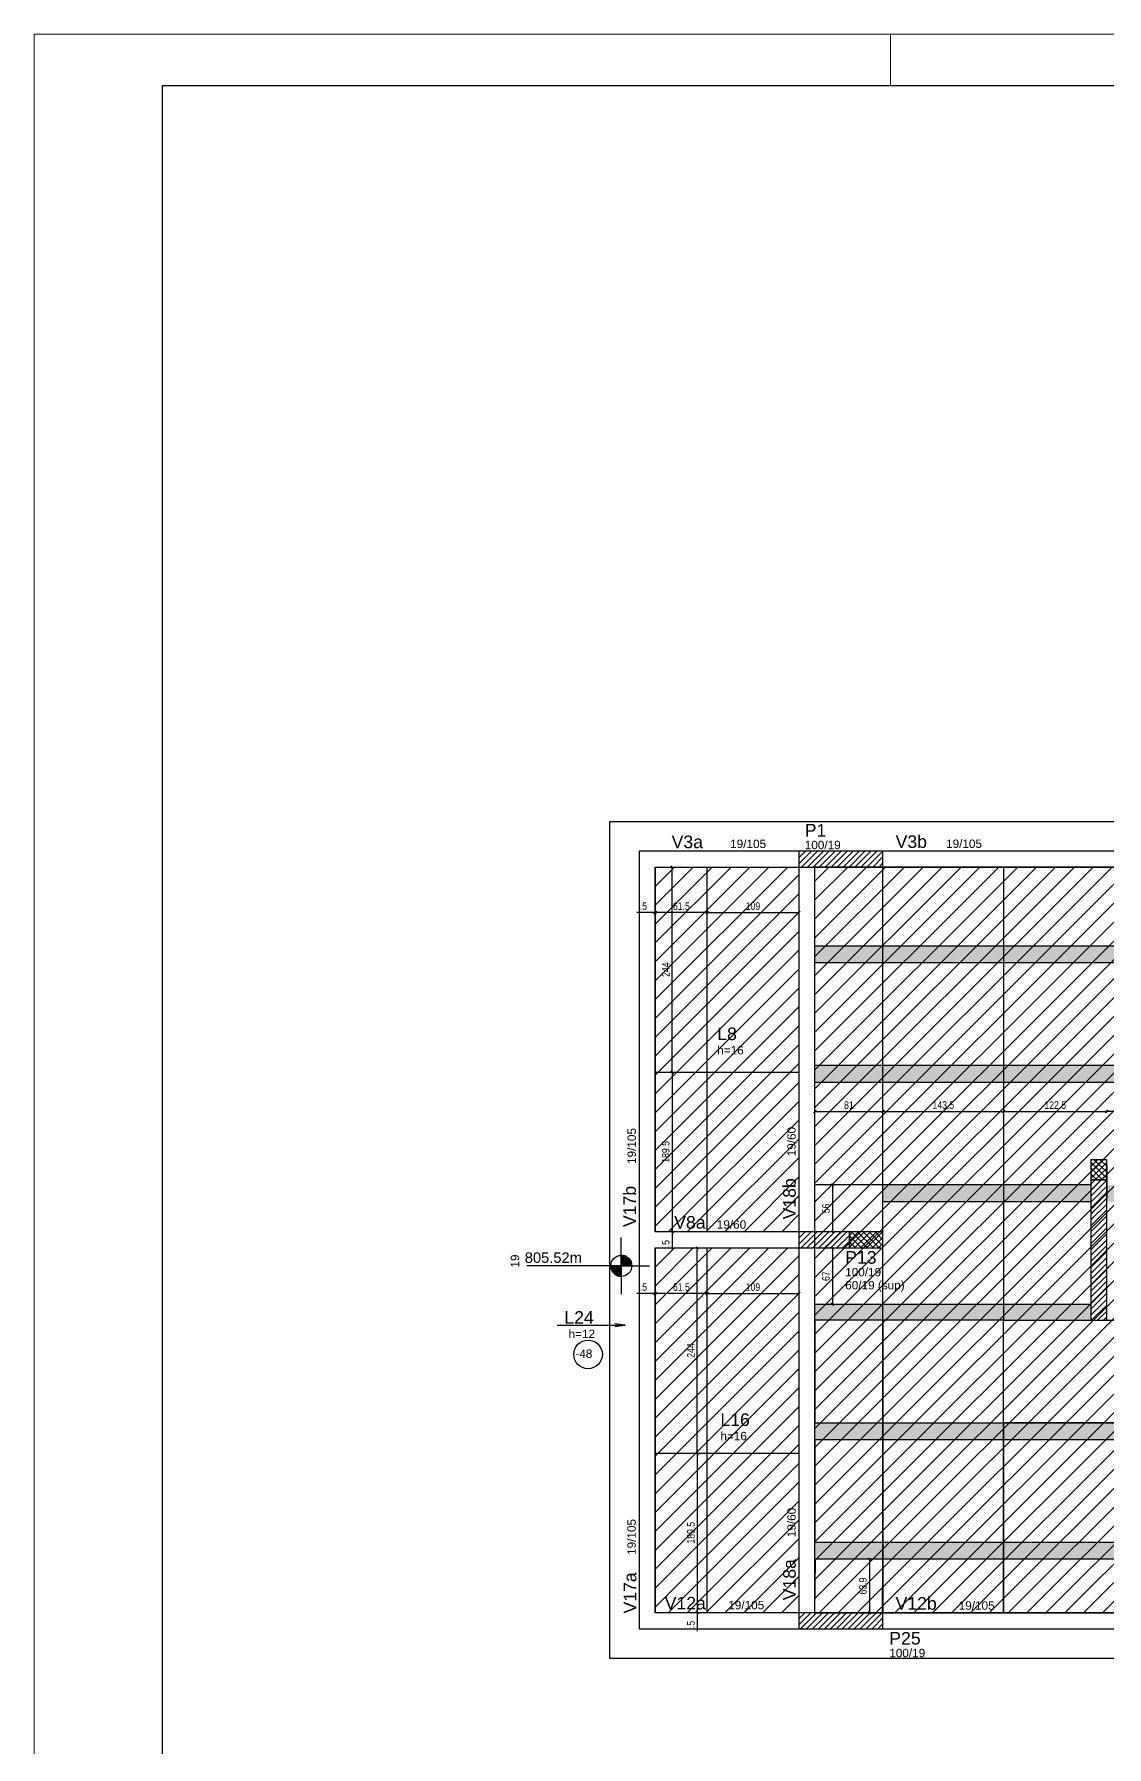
# Model space of a CAD drawing. Extents: x 2113 to 8441, y 350 to 3972.
# Drawn here: x 2113 to 3388, y 1935 to 3972 of the extents above; entities that cross this region are included whole.
import ezdxf

# ---------------------------------------------------------------- set-up
doc = ezdxf.new("R2010")
doc.units = 0
for name, color, linetype in [('1', 1, 'Continuous'), ('2', 2, 'Continuous'), ('3', 3, 'Continuous'), ('4', 4, 'Continuous'), ('8', 8, 'Continuous'), ('COTA', 241, 'Continuous'), ('ES-VIGA', 3, 'Continuous'), ('Painéis', 200, 'Continuous'), ('Pilares', 5, 'Continuous')]:
    doc.layers.add(name, color=color, linetype=linetype)
for name, color, linetype, lineweight in [('FOLHA', 255, 'Continuous', 5), ('Hachura', 251, 'Continuous', 9), ('REAPROVEITAMENTO', 251, 'Continuous', 9)]:
    doc.layers.add(name, color=color, linetype=linetype, lineweight=lineweight)
doc.styles.add('COTA TECNICA-50', font='techl___.ttf', dxfattribs={"height": 9})
doc.styles.get("Standard").update_dxf_attribs({"font": 'arial.ttf'})
doc.dimstyles.new('COTA PAINEL-50', dxfattribs={"dimtxt": 9, "dimasz": 3, "dimexe": 3, "dimexo": 3, "dimgap": 3, "dimtad": 1, "dimdec": 1, "dimzin": 12, "dimdsep": 46, "dimtxsty": 'COTA TECNICA-50', "dimblk1": 'OBLIQUE', "dimblk2": 'OBLIQUE', "dimsah": 1, "dimcen": 0.9, "dimclrd": 4, "dimclre": 4, "dimclrt": 240, "dimadec": 1, "dimazin": 3, "dimtfac": 1, "dimtdec": 1, "dimtmove": 0, "dimatfit": 3, "dimfxl": 1, "dimtolj": 1, "dimtzin": 12, "dimarcsym": 0})

# ---------------------------------------------------------------- blocks, each defined once
blk = doc.blocks.new('_Oblique')
at = {"color": 0, "linetype": 'ByBlock', "lineweight": -2}
blk.add_line((-0.5, -0.5), (0.5, 0.5), dxfattribs=at)
blk = doc.blocks.new('*D166')
at = {"layer": 'COTA', "color": 4, "lineweight": -2, "transparency": 16777216}
for p, q in [((2884.7, 2528), (2904.6, 2528)), ((2901.6, 2284), (2901.6, 2528)), ((2884.7, 2284), (2904.6, 2284))]:
    blk.add_line(p, q, dxfattribs=at)
at = {"layer": 'Defpoints', "color": 0, "transparency": 16777216}
for p in [(2881.7, 2528), (2901.6, 2528), (2881.7, 2284)]:
    blk.add_point(p, dxfattribs=at)
at = {"layer": 'COTA', "color": 4, "lineweight": -2, "transparency": 16777216, "xscale": 3, "yscale": 3, "zscale": 3}
for p, rotation in [((2901.6, 2528), 90), ((2901.6, 2284), 270)]:
    blk.add_blockref('_Oblique', p, dxfattribs=dict(at, rotation=rotation))
at = {"layer": 'COTA', "color": 240, "transparency": 16777216, "insert": (2894, 2406), "char_height": 9, "attachment_point": 5, "rotation": 90, "style": 'COTA TECNICA-50'}
blk.add_mtext('\\A1;244', dxfattribs=at)
blk = doc.blocks.new('*D134')
at = {"layer": 'COTA', "color": 4, "lineweight": -2, "transparency": 16777216}
blk.add_line((2913.3, 2473.9), (2851.8, 2473.9), dxfattribs=at)
at = {"layer": 'Defpoints', "color": 0, "transparency": 16777216}
for p in [(2851.8, 2473.9), (2851.8, 2473.9), (2913.3, 2473.9)]:
    blk.add_point(p, dxfattribs=at)
at = {"layer": 'COTA', "color": 4, "lineweight": -2, "transparency": 16777216, "xscale": 3, "yscale": 3, "zscale": 3, "rotation": 180}
blk.add_blockref('_Oblique', (2851.8, 2473.9), dxfattribs=at)
at = {"layer": 'COTA', "color": 4, "lineweight": -2, "transparency": 16777216, "xscale": 3, "yscale": 3, "zscale": 3}
blk.add_blockref('_Oblique', (2913.3, 2473.9), dxfattribs=at)
at = {"layer": 'COTA', "color": 240, "transparency": 16777216, "insert": (2882.6, 2481.5), "char_height": 9, "attachment_point": 5, "style": 'COTA TECNICA-50'}
blk.add_mtext('\\A1;61.5', dxfattribs=at)
blk = doc.blocks.new('*D135')
at = {"layer": 'COTA', "color": 4, "lineweight": -2, "transparency": 16777216}
for p, q in [((2851.3, 2473.9), (2829.7, 2473.9)), ((2851.8, 2473.9), (2851.3, 2473.9)), ((2851.8, 2473.9), (2854.8, 2473.9))]:
    blk.add_line(p, q, dxfattribs=at)
at = {"layer": 'Defpoints', "color": 0, "transparency": 16777216}
for p in [(2851.3, 2473.9), (2851.3, 2473.9), (2851.8, 2473.9)]:
    blk.add_point(p, dxfattribs=at)
at = {"layer": 'COTA', "color": 4, "lineweight": -2, "transparency": 16777216, "xscale": 3, "yscale": 3, "zscale": 3}
blk.add_blockref('_Oblique', (2851.3, 2473.9), dxfattribs=at)
at = {"layer": 'COTA', "color": 4, "lineweight": -2, "transparency": 16777216, "xscale": 3, "yscale": 3, "zscale": 3, "rotation": 180}
blk.add_blockref('_Oblique', (2851.8, 2473.9), dxfattribs=at)
at = {"layer": 'COTA', "color": 240, "transparency": 16777216, "insert": (2837.5, 2481.5), "char_height": 9, "attachment_point": 5, "style": 'COTA TECNICA-50'}
blk.add_mtext('\\A1;.5', dxfattribs=at)
blk = doc.blocks.new('*D136')
at = {"layer": 'COTA', "color": 4, "lineweight": -2, "transparency": 16777216}
for p, q in [((2884.7, 2284), (2904.6, 2284)), ((2901.6, 2284), (2901.6, 2094.5)), ((2884.7, 2094.5), (2904.6, 2094.5))]:
    blk.add_line(p, q, dxfattribs=at)
at = {"layer": 'Defpoints', "color": 0, "transparency": 16777216}
for p in [(2881.7, 2284), (2881.7, 2094.5), (2901.6, 2094.5)]:
    blk.add_point(p, dxfattribs=at)
at = {"layer": 'COTA', "color": 4, "lineweight": -2, "transparency": 16777216, "xscale": 3, "yscale": 3, "zscale": 3}
for p, rotation in [((2901.6, 2284), 90), ((2901.6, 2094.5), 270)]:
    blk.add_blockref('_Oblique', p, dxfattribs=dict(at, rotation=rotation))
at = {"layer": 'COTA', "color": 240, "transparency": 16777216, "insert": (2894, 2189.3), "char_height": 9, "attachment_point": 5, "rotation": 90, "style": 'COTA TECNICA-50'}
blk.add_mtext('\\A1;189.5', dxfattribs=at)
blk = doc.blocks.new('*D139')
at = {"layer": 'COTA', "color": 4, "lineweight": -2, "transparency": 16777216}
blk.add_line((2913.3, 2926.9), (2851.8, 2926.9), dxfattribs=at)
at = {"layer": 'Defpoints', "color": 0, "transparency": 16777216}
for p in [(2851.8, 2926.9), (2851.8, 2926.9), (2913.3, 2926.9)]:
    blk.add_point(p, dxfattribs=at)
at = {"layer": 'COTA', "color": 4, "lineweight": -2, "transparency": 16777216, "xscale": 3, "yscale": 3, "zscale": 3, "rotation": 180}
blk.add_blockref('_Oblique', (2851.8, 2926.9), dxfattribs=at)
at = {"layer": 'COTA', "color": 4, "lineweight": -2, "transparency": 16777216, "xscale": 3, "yscale": 3, "zscale": 3}
blk.add_blockref('_Oblique', (2913.3, 2926.9), dxfattribs=at)
at = {"layer": 'COTA', "color": 240, "transparency": 16777216, "insert": (2882.6, 2934.5), "char_height": 9, "attachment_point": 5, "style": 'COTA TECNICA-50'}
blk.add_mtext('\\A1;61.5', dxfattribs=at)
blk = doc.blocks.new('*D140')
at = {"layer": 'COTA', "color": 4, "lineweight": -2, "transparency": 16777216}
for p, q in [((2851.3, 2926.9), (2829.7, 2926.9)), ((2851.8, 2926.9), (2851.3, 2926.9)), ((2851.8, 2926.9), (2854.8, 2926.9))]:
    blk.add_line(p, q, dxfattribs=at)
at = {"layer": 'Defpoints', "color": 0, "transparency": 16777216}
for p in [(2851.3, 2926.9), (2851.3, 2926.9), (2851.8, 2926.9)]:
    blk.add_point(p, dxfattribs=at)
at = {"layer": 'COTA', "color": 4, "lineweight": -2, "transparency": 16777216, "xscale": 3, "yscale": 3, "zscale": 3}
blk.add_blockref('_Oblique', (2851.3, 2926.9), dxfattribs=at)
at = {"layer": 'COTA', "color": 4, "lineweight": -2, "transparency": 16777216, "xscale": 3, "yscale": 3, "zscale": 3, "rotation": 180}
blk.add_blockref('_Oblique', (2851.8, 2926.9), dxfattribs=at)
at = {"layer": 'COTA', "color": 240, "transparency": 16777216, "insert": (2837.5, 2934.5), "char_height": 9, "attachment_point": 5, "style": 'COTA TECNICA-50'}
blk.add_mtext('\\A1;.5', dxfattribs=at)
blk = doc.blocks.new('*D254')
at = {"layer": 'COTA', "color": 4, "lineweight": -2, "transparency": 16777216}
for p, q in [((3119.2, 2157.9), (3103.2, 2157.9)), ((3106.2, 2157.9), (3106.2, 2094)), ((3118.7, 2094), (3103.2, 2094))]:
    blk.add_line(p, q, dxfattribs=at)
at = {"layer": 'Defpoints', "color": 0, "transparency": 16777216}
for p in [(3122.2, 2157.9), (3106.2, 2094), (3121.7, 2094)]:
    blk.add_point(p, dxfattribs=at)
at = {"layer": 'COTA', "color": 4, "lineweight": -2, "transparency": 16777216, "xscale": 3, "yscale": 3, "zscale": 3}
for p, rotation in [((3106.2, 2157.9), 90), ((3106.2, 2094), 270)]:
    blk.add_blockref('_Oblique', p, dxfattribs=dict(at, rotation=rotation))
at = {"layer": 'COTA', "color": 240, "transparency": 16777216, "insert": (3098.4, 2126), "char_height": 9, "attachment_point": 5, "rotation": 90, "style": 'COTA TECNICA-50'}
blk.add_mtext('\\A1;63.9', dxfattribs=at)
blk = doc.blocks.new('*D147')
at = {"layer": 'COTA', "color": 4, "lineweight": -2, "transparency": 16777216}
for p, q in [((2854.8, 2981), (2874.7, 2981)), ((2871.7, 2737), (2871.7, 2981)), ((2854.8, 2737), (2874.7, 2737))]:
    blk.add_line(p, q, dxfattribs=at)
at = {"layer": 'Defpoints', "color": 0, "transparency": 16777216}
for p in [(2851.8, 2981), (2871.7, 2981), (2851.8, 2737)]:
    blk.add_point(p, dxfattribs=at)
at = {"layer": 'COTA', "color": 4, "lineweight": -2, "transparency": 16777216, "xscale": 3, "yscale": 3, "zscale": 3}
for p, rotation in [((2871.7, 2981), 90), ((2871.7, 2737), 270)]:
    blk.add_blockref('_Oblique', p, dxfattribs=dict(at, rotation=rotation))
at = {"layer": 'COTA', "color": 240, "transparency": 16777216, "insert": (2864.2, 2859), "char_height": 9, "attachment_point": 5, "rotation": 90, "style": 'COTA TECNICA-50'}
blk.add_mtext('\\A1;244', dxfattribs=at)
blk = doc.blocks.new('*D148')
at = {"layer": 'COTA', "color": 4, "lineweight": -2, "transparency": 16777216}
for p, q in [((2854.8, 2737), (2874.7, 2737)), ((2871.7, 2737), (2871.7, 2547.5)), ((2854.8, 2547.5), (2874.7, 2547.5))]:
    blk.add_line(p, q, dxfattribs=at)
at = {"layer": 'Defpoints', "color": 0, "transparency": 16777216}
for p in [(2851.8, 2737), (2851.8, 2547.5), (2871.7, 2547.5)]:
    blk.add_point(p, dxfattribs=at)
at = {"layer": 'COTA', "color": 4, "lineweight": -2, "transparency": 16777216, "xscale": 3, "yscale": 3, "zscale": 3}
for p, rotation in [((2871.7, 2737), 90), ((2871.7, 2547.5), 270)]:
    blk.add_blockref('_Oblique', p, dxfattribs=dict(at, rotation=rotation))
at = {"layer": 'COTA', "color": 240, "transparency": 16777216, "insert": (2864.1, 2642.3), "char_height": 9, "attachment_point": 5, "rotation": 90, "style": 'COTA TECNICA-50'}
blk.add_mtext('\\A1;189.5', dxfattribs=at)
blk = doc.blocks.new('*D149')
at = {"layer": 'COTA', "color": 4, "lineweight": -2, "transparency": 16777216}
for p, q in [((2901.6, 2094.5), (2901.6, 2097.5)), ((2901.6, 2094.5), (2901.6, 2094)), ((2901.6, 2094), (2901.6, 2072.4))]:
    blk.add_line(p, q, dxfattribs=at)
at = {"layer": 'Defpoints', "color": 0, "transparency": 16777216}
for p in [(2901.6, 2094.5), (2901.6, 2094), (2901.6, 2094)]:
    blk.add_point(p, dxfattribs=at)
at = {"layer": 'COTA', "color": 4, "lineweight": -2, "transparency": 16777216, "xscale": 3, "yscale": 3, "zscale": 3}
for p, rotation in [((2901.6, 2094.5), 270), ((2901.6, 2094), 90)]:
    blk.add_blockref('_Oblique', p, dxfattribs=dict(at, rotation=rotation))
at = {"layer": 'COTA', "color": 240, "transparency": 16777216, "insert": (2894, 2080.2), "char_height": 9, "attachment_point": 5, "rotation": 90, "style": 'COTA TECNICA-50'}
blk.add_mtext('\\A1;.5', dxfattribs=at)
blk = doc.blocks.new('*D157')
at = {"layer": 'COTA', "color": 4, "lineweight": -2, "transparency": 16777216}
for p, q in [((3509.8, 2690.3), (3388.3, 2690.3)), ((3509.8, 2693.3), (3509.8, 2693.3))]:
    blk.add_line(p, q, dxfattribs=at)
at = {"layer": 'Defpoints', "color": 0, "transparency": 16777216}
for p in [(3388.3, 2690.3), (3388.3, 2690.3), (3509.8, 2690.3)]:
    blk.add_point(p, dxfattribs=at)
at = {"layer": 'COTA', "color": 4, "lineweight": -2, "transparency": 16777216, "xscale": 3, "yscale": 3, "zscale": 3, "rotation": 180}
blk.add_blockref('_Oblique', (3388.3, 2690.3), dxfattribs=at)
at = {"layer": 'COTA', "color": 4, "lineweight": -2, "transparency": 16777216, "xscale": 3, "yscale": 3, "zscale": 3}
blk.add_blockref('_Oblique', (3509.8, 2690.3), dxfattribs=at)
at = {"layer": 'COTA', "color": 240, "transparency": 16777216, "insert": (3449.1, 2697.9), "char_height": 9, "attachment_point": 5, "style": 'COTA TECNICA-50'}
blk.add_mtext('\\A1;121.5', dxfattribs=at)
blk = doc.blocks.new('*D158')
at = {"layer": 'COTA', "color": 4, "lineweight": -2, "transparency": 16777216}
blk.add_line((3041.3, 2690.3), (3122.4, 2690.3), dxfattribs=at)
at = {"layer": 'Defpoints', "color": 0, "transparency": 16777216}
for p in [(3041.3, 2690.3), (3122.4, 2690.3), (3122.4, 2690.3)]:
    blk.add_point(p, dxfattribs=at)
at = {"layer": 'COTA', "color": 4, "lineweight": -2, "transparency": 16777216, "xscale": 3, "yscale": 3, "zscale": 3, "rotation": 180}
blk.add_blockref('_Oblique', (3041.3, 2690.3), dxfattribs=at)
at = {"layer": 'COTA', "color": 4, "lineweight": -2, "transparency": 16777216, "xscale": 3, "yscale": 3, "zscale": 3}
blk.add_blockref('_Oblique', (3122.4, 2690.3), dxfattribs=at)
at = {"layer": 'COTA', "color": 240, "transparency": 16777216, "insert": (3081.8, 2697.9), "char_height": 9, "attachment_point": 5, "style": 'COTA TECNICA-50'}
blk.add_mtext('\\A1;81', dxfattribs=at)
blk = doc.blocks.new('*D159')
at = {"layer": 'COTA', "color": 4, "lineweight": -2, "transparency": 16777216}
for p, q in [((3122.4, 2690.3), (3265.8, 2690.3)), ((3265.8, 2687.3), (3265.8, 2687.3))]:
    blk.add_line(p, q, dxfattribs=at)
at = {"layer": 'Defpoints', "color": 0, "transparency": 16777216}
for p in [(3122.4, 2690.3), (3265.8, 2690.3), (3265.8, 2690.3)]:
    blk.add_point(p, dxfattribs=at)
at = {"layer": 'COTA', "color": 4, "lineweight": -2, "transparency": 16777216, "xscale": 3, "yscale": 3, "zscale": 3, "rotation": 180}
blk.add_blockref('_Oblique', (3122.4, 2690.3), dxfattribs=at)
at = {"layer": 'COTA', "color": 4, "lineweight": -2, "transparency": 16777216, "xscale": 3, "yscale": 3, "zscale": 3}
blk.add_blockref('_Oblique', (3265.8, 2690.3), dxfattribs=at)
at = {"layer": 'COTA', "color": 240, "transparency": 16777216, "insert": (3194.1, 2698), "char_height": 9, "attachment_point": 5, "style": 'COTA TECNICA-50'}
blk.add_mtext('\\A1;143.5', dxfattribs=at)
blk = doc.blocks.new('*D160')
at = {"layer": 'COTA', "color": 4, "lineweight": -2, "transparency": 16777216}
for p, q in [((3265.8, 2690.3), (3388.3, 2690.3)), ((3388.3, 2693.3), (3388.3, 2693.3)), ((3265.8, 2687.3), (3265.8, 2687.3))]:
    blk.add_line(p, q, dxfattribs=at)
at = {"layer": 'Defpoints', "color": 0, "transparency": 16777216}
for p in [(3265.8, 2690.3), (3388.3, 2690.3), (3388.3, 2690.3)]:
    blk.add_point(p, dxfattribs=at)
at = {"layer": 'COTA', "color": 4, "lineweight": -2, "transparency": 16777216, "xscale": 3, "yscale": 3, "zscale": 3, "rotation": 180}
blk.add_blockref('_Oblique', (3265.8, 2690.3), dxfattribs=at)
at = {"layer": 'COTA', "color": 4, "lineweight": -2, "transparency": 16777216, "xscale": 3, "yscale": 3, "zscale": 3}
blk.add_blockref('_Oblique', (3388.3, 2690.3), dxfattribs=at)
at = {"layer": 'COTA', "color": 240, "transparency": 16777216, "insert": (3327.1, 2697.9), "char_height": 9, "attachment_point": 5, "style": 'COTA TECNICA-50'}
blk.add_mtext('\\A1;122.5', dxfattribs=at)
blk = doc.blocks.new('*D245')
at = {"layer": 'COTA', "color": 4, "lineweight": -2, "transparency": 16777216}
for p, q in [((3059.7, 2603), (3059.2, 2603)), ((3062.2, 2603), (3062.2, 2547)), ((3059.7, 2547), (3059.2, 2547))]:
    blk.add_line(p, q, dxfattribs=at)
at = {"layer": 'Defpoints', "color": 0, "transparency": 16777216}
for p in [(3062.7, 2603), (3062.2, 2547), (3062.7, 2547)]:
    blk.add_point(p, dxfattribs=at)
at = {"layer": 'COTA', "color": 4, "lineweight": -2, "transparency": 16777216, "xscale": 3, "yscale": 3, "zscale": 3}
for p, rotation in [((3062.2, 2603), 90), ((3062.2, 2547), 270)]:
    blk.add_blockref('_Oblique', p, dxfattribs=dict(at, rotation=rotation))
at = {"layer": 'COTA', "color": 240, "transparency": 16777216, "insert": (3054.6, 2575), "char_height": 9, "attachment_point": 5, "rotation": 90, "style": 'COTA TECNICA-50'}
blk.add_mtext('\\A1;56', dxfattribs=at)
blk = doc.blocks.new('*D123')
at = {"layer": 'COTA', "color": 4, "lineweight": -2, "transparency": 16777216}
for p, q in [((2913.3, 2926.9), (3022.3, 2926.9)), ((2913.3, 2923.9), (2913.3, 2923.9))]:
    blk.add_line(p, q, dxfattribs=at)
at = {"layer": 'Defpoints', "color": 0, "transparency": 16777216}
for p in [(2913.3, 2926.9), (3022.3, 2926.9), (3022.3, 2926.9)]:
    blk.add_point(p, dxfattribs=at)
at = {"layer": 'COTA', "color": 4, "lineweight": -2, "transparency": 16777216, "xscale": 3, "yscale": 3, "zscale": 3, "rotation": 180}
blk.add_blockref('_Oblique', (2913.3, 2926.9), dxfattribs=at)
at = {"layer": 'COTA', "color": 4, "lineweight": -2, "transparency": 16777216, "xscale": 3, "yscale": 3, "zscale": 3}
blk.add_blockref('_Oblique', (3022.3, 2926.9), dxfattribs=at)
at = {"layer": 'COTA', "color": 240, "transparency": 16777216, "insert": (2967.8, 2934.5), "char_height": 9, "attachment_point": 5, "style": 'COTA TECNICA-50'}
blk.add_mtext('\\A1;109', dxfattribs=at)
blk = doc.blocks.new('*D250')
at = {"layer": 'COTA', "color": 4, "lineweight": -2, "transparency": 16777216}
for p, q in [((3060.4, 2528), (3059.2, 2528)), ((3062.2, 2528), (3062.2, 2461)), ((3060.4, 2461), (3059.2, 2461))]:
    blk.add_line(p, q, dxfattribs=at)
at = {"layer": 'Defpoints', "color": 0, "transparency": 16777216}
for p in [(3063.4, 2528), (3062.2, 2461), (3063.4, 2461)]:
    blk.add_point(p, dxfattribs=at)
at = {"layer": 'COTA', "color": 4, "lineweight": -2, "transparency": 16777216, "xscale": 3, "yscale": 3, "zscale": 3}
for p, rotation in [((3062.2, 2528), 90), ((3062.2, 2461), 270)]:
    blk.add_blockref('_Oblique', p, dxfattribs=dict(at, rotation=rotation))
at = {"layer": 'COTA', "color": 240, "transparency": 16777216, "insert": (3054.6, 2494.5), "char_height": 9, "attachment_point": 5, "rotation": 90, "style": 'COTA TECNICA-50'}
blk.add_mtext('\\A1;67', dxfattribs=at)
blk = doc.blocks.new('*D124')
at = {"layer": 'COTA', "color": 4, "lineweight": -2, "transparency": 16777216}
for p, q in [((2913.3, 2473.9), (3022.3, 2473.9)), ((2913.3, 2470.9), (2913.3, 2470.9)), ((3022.3, 2470.9), (3022.3, 2470.9))]:
    blk.add_line(p, q, dxfattribs=at)
at = {"layer": 'Defpoints', "color": 0, "transparency": 16777216}
for p in [(2913.3, 2473.9), (3022.3, 2473.9), (3022.3, 2473.9)]:
    blk.add_point(p, dxfattribs=at)
at = {"layer": 'COTA', "color": 4, "lineweight": -2, "transparency": 16777216, "xscale": 3, "yscale": 3, "zscale": 3, "rotation": 180}
blk.add_blockref('_Oblique', (2913.3, 2473.9), dxfattribs=at)
at = {"layer": 'COTA', "color": 4, "lineweight": -2, "transparency": 16777216, "xscale": 3, "yscale": 3, "zscale": 3}
blk.add_blockref('_Oblique', (3022.3, 2473.9), dxfattribs=at)
at = {"layer": 'COTA', "color": 240, "transparency": 16777216, "insert": (2967.8, 2481.5), "char_height": 9, "attachment_point": 5, "style": 'COTA TECNICA-50'}
blk.add_mtext('\\A1;109', dxfattribs=at)
blk = doc.blocks.new('*D47')
at = {"layer": 'COTA', "color": 4, "lineweight": -2, "transparency": 16777216}
for p, q in [((2871.7, 2547.5), (2871.7, 2550.5)), ((2871.7, 2547.5), (2871.7, 2547)), ((2871.7, 2547), (2871.7, 2525.4))]:
    blk.add_line(p, q, dxfattribs=at)
at = {"layer": 'Defpoints', "color": 0, "transparency": 16777216}
for p in [(2871.7, 2547.5), (2871.7, 2547), (2871.7, 2547)]:
    blk.add_point(p, dxfattribs=at)
at = {"layer": 'COTA', "color": 4, "lineweight": -2, "transparency": 16777216, "xscale": 3, "yscale": 3, "zscale": 3}
for p, rotation in [((2871.7, 2547.5), 270), ((2871.7, 2547), 90)]:
    blk.add_blockref('_Oblique', p, dxfattribs=dict(at, rotation=rotation))
at = {"layer": 'COTA', "color": 240, "transparency": 16777216, "insert": (2864.1, 2533.2), "char_height": 9, "attachment_point": 5, "rotation": 90, "style": 'COTA TECNICA-50'}
blk.add_mtext('\\A1;.5', dxfattribs=at)

msp = doc.modelspace()

# ---------------------------------------------------------------- hatches: boundary and pattern name
at = {"layer": 'Hachura', "linetype": 'ByBlock'}
h = msp.add_hatch(color=256, dxfattribs=at)
h.dxf.hatch_style = 1
h.paths.add_polyline_path([(3041.34, 2886.99), (3041.34, 2866.96), (4973.84, 2866.96), (4973.84, 2886.99)])
h = msp.add_hatch(color=256, dxfattribs=at)
h.dxf.hatch_style = 1
h.paths.add_polyline_path([(3041.34, 2744.99), (3041.34, 2724.96), (4973.84, 2724.96), (4973.84, 2744.99)])
h = msp.add_hatch(color=256, dxfattribs=at)
h.dxf.hatch_style = 1
h.paths.add_polyline_path([(3388.34, 2602.99), (3388.34, 2582.96), (4973.84, 2582.96), (4973.84, 2602.99)])
h.paths.add_polyline_path([(3122.35, 2602.99), (3122.35, 2582.96), (3369.34, 2582.96), (3369.34, 2602.99)])
h = msp.add_hatch(color=256, dxfattribs=at)
h.dxf.hatch_style = 1
h.paths.add_polyline_path([(3369.34, 2460.99), (3041.34, 2460.99), (3041.34, 2441.99), (3122.27, 2441.99), (3265.62, 2441.99), (3369.34, 2441.99)])
h = msp.add_hatch(color=256, dxfattribs=at)
h.dxf.hatch_style = 1
h.paths.add_polyline_path([(3041.34, 2319.99), (3041.34, 2299.95), (3122.34, 2299.95), (3122.34, 2319.99)])
h = msp.add_hatch(color=256, dxfattribs=at)
h.dxf.hatch_style = 1
h.paths.add_polyline_path([(3122.34, 2319.99), (3122.34, 2299.95), (3265.69, 2299.95), (3265.69, 2319.99)])
h = msp.add_hatch(color=256, dxfattribs=at)
h.dxf.hatch_style = 1
h.paths.add_polyline_path([(3509.69, 2319.99), (3509.69, 2299.95), (3265.62, 2299.95), (3265.62, 2319.99)])
h = msp.add_hatch(color=256, dxfattribs=at)
h.dxf.hatch_style = 1
h.paths.add_polyline_path([(3041.34, 2177.95), (3041.34, 2157.92), (3122.27, 2157.92), (3122.27, 2177.95)])
h = msp.add_hatch(color=256, dxfattribs=at)
h.dxf.hatch_style = 1
h.paths.add_polyline_path([(3122.27, 2177.95), (3122.27, 2157.92), (3265.62, 2157.92), (3265.62, 2177.95)])
h = msp.add_hatch(color=256, dxfattribs=at)
h.dxf.hatch_style = 1
h.paths.add_polyline_path([(3509.62, 2177.95), (3509.62, 2157.92), (3265.56, 2157.92), (3265.56, 2177.95)])
at = {"layer": 'REAPROVEITAMENTO', "linetype": 'ByBlock'}
h = msp.add_hatch(dxfattribs=at)
h.set_pattern_fill('ANSI31', color=256, scale=5, style=2)
h.set_pattern_definition([(45, (-177.579, 512.804), (-11.22532, 11.22532), [])])
h.paths.add_polyline_path([(2851.84, 2547.03), (3022.32, 2547.01), (3022.32, 2981.01), (2851.84, 2981.03)])
h = msp.add_hatch(dxfattribs=at)
h.set_pattern_fill('ANSI31', color=256, scale=5, style=2)
h.set_pattern_definition([(45, (-177.575, 59.765), (-11.22532, 11.22532), [])])
h.paths.add_polyline_path([(4973.84, 2980.99), (3122.34, 2980.99), (3041.34, 2980.99), (3041.34, 2094.03), (4973.84, 2094.03)])
h = msp.add_hatch(dxfattribs=at)
h.set_pattern_fill('ANSI31', color=256, scale=5, style=2)
h.set_pattern_definition([(45, (-177.579, 59.804), (-11.22532, 11.22532), [])])
h.paths.add_polyline_path([(2851.84, 2094.03), (3022.28, 2094.03), (3022.28, 2528.03), (2851.84, 2528.03)])

# ---------------------------------------------------------------- linework, layer by layer
at = {"color": 30}
for p, q in [((2265.78, 3910.57), (8380.45, 3910.57)), ((2265.78, 411.24), (2265.78, 3910.57))]:
    msp.add_line(p, q, dxfattribs=at)
at = {"layer": '1', "linetype": 'Continuous'}
for p, q in [((2797.34, 3035.03), (2797.34, 3035.03)), ((2797.34, 3035.03), (2797.34, 3035.03)), ((2797.34, 3035.03), (2797.34, 3035.03)), ((2832.34, 3000.03), (2832.34, 3000.03)), ((2832.34, 3000.03), (2832.34, 3000.03)), ((2832.34, 3000.03), (2832.34, 3000.03)), ((2832.34, 3000.03), (2832.34, 3000.03)), ((2851.34, 2981.03), (2851.34, 2981.03)), ((2851.34, 2981.03), (2851.34, 2981.03)), ((2851.34, 2981.03), (2851.34, 2981.03)), ((2851.34, 2981.03), (2851.34, 2981.03)), ((2851.34, 2547.03), (2851.34, 2547.03)), ((2851.34, 2547.03), (2851.34, 2547.03)), ((2811.26, 2506.73), (2811.26, 2540.29)), ((2851.34, 2528.03), (2851.34, 2528.03)), ((2851.34, 2528.03), (2851.34, 2528.03)), ((2851.34, 2528.03), (2851.34, 2528.03)), ((2811.26, 2506.73), (2698.76, 2506.73)), ((2823.76, 2506.73), (2798.76, 2506.73)), ((2811.26, 2505.94), (2798.79, 2505.94)), ((2811.26, 2494.23), (2811.26, 2519.23)), ((2811.26, 2518.62), (2815.11, 2518.62)), ((2811.26, 2517.83), (2817.01, 2517.83)), ((2811.26, 2517.04), (2818.34, 2517.04)), ((2811.26, 2516.25), (2819.37, 2516.25)), ((2811.26, 2515.45), (2820.22, 2515.45)), ((2811.26, 2514.66), (2820.93, 2514.66)), ((2811.26, 2513.87), (2821.53, 2513.87)), ((2811.26, 2513.07), (2822.04, 2513.07)), ((2811.26, 2512.28), (2822.47, 2512.28)), ((2811.26, 2511.49), (2822.82, 2511.49)), ((2811.26, 2510.7), (2823.12, 2510.7)), ((2811.26, 2509.9), (2823.36, 2509.9)), ((2811.26, 2509.11), (2823.54, 2509.11)), ((2811.26, 2508.32), (2823.66, 2508.32)), ((2811.26, 2507.52), (2823.76, 2507.52)), ((2811.26, 2506.73), (2811.26, 2473.17)), ((2811.26, 2506.73), (2844.82, 2506.73)), ((2811.26, 2505.15), (2798.87, 2505.15)), ((2811.26, 2504.35), (2798.99, 2504.35)), ((2811.26, 2503.56), (2799.17, 2503.56)), ((2811.26, 2502.77), (2799.41, 2502.77)), ((2811.26, 2501.97), (2799.71, 2501.97)), ((2811.26, 2501.18), (2800.06, 2501.18)), ((2811.26, 2500.39), (2800.49, 2500.39)), ((2811.26, 2499.6), (2801, 2499.6)), ((2811.26, 2498.8), (2801.61, 2498.8)), ((2811.26, 2498.01), (2802.32, 2498.01)), ((2811.26, 2497.22), (2803.16, 2497.22)), ((2811.26, 2496.42), (2804.2, 2496.42)), ((2811.26, 2495.63), (2805.53, 2495.63)), ((2811.26, 2494.84), (2807.43, 2494.84)), ((3369.34, 2442.03), (3369.34, 2442.03)), ((3388.34, 2442.03), (3388.34, 2442.03)), ((2851.34, 2094.03), (2851.34, 2094.03)), ((2851.34, 2094.03), (2851.34, 2094.03)), ((2851.34, 2094.03), (2851.34, 2094.03)), ((2851.34, 2094.03), (2851.34, 2094.03)), ((2832.34, 2075.03), (2832.34, 2075.03)), ((2832.34, 2075.03), (2832.34, 2075.03)), ((2832.34, 2075.03), (2832.34, 2075.03)), ((2832.34, 2075.03), (2832.34, 2075.03)), ((2797.34, 2040.03), (2797.34, 2040.03)), ((2797.34, 2040.03), (2797.34, 2040.03)), ((2797.34, 2040.03), (2797.34, 2040.03))]:
    msp.add_line(p, q, dxfattribs=at)
msp.add_circle((2811.26, 2506.73), 12.5, dxfattribs=at)
at = {"layer": '3', "color": 1, "linetype": 'Continuous'}
msp.add_circle((2771.76, 2401.43), 17, dxfattribs=at)
at = {"layer": '8', "linetype": 'Continuous'}
for p, q in [((3022.34, 2985.07), (3037.3, 3000.03)), ((3022.34, 2992.14), (3030.23, 3000.03)), ((3022.34, 2999.21), (3023.16, 3000.03)), ((3022.34, 3000.03), (3022.34, 3000.03)), ((3022.34, 3000.03), (3022.34, 3000.03)), ((3025.37, 2981.03), (3044.37, 3000.03)), ((3032.44, 2981.03), (3051.44, 3000.03)), ((3039.51, 2981.03), (3058.51, 3000.03)), ((3046.58, 2981.03), (3065.58, 3000.03)), ((3053.65, 2981.03), (3072.65, 3000.03)), ((3060.73, 2981.03), (3079.73, 3000.03)), ((3067.8, 2981.03), (3086.8, 3000.03)), ((3074.87, 2981.03), (3093.87, 3000.03)), ((3081.94, 2981.03), (3100.94, 3000.03)), ((3089.01, 2981.03), (3108.01, 3000.03)), ((3096.08, 2981.03), (3115.08, 3000.03)), ((3103.15, 2981.03), (3122.15, 3000.03)), ((3122.34, 3000.03), (3122.34, 3000.03)), ((3122.34, 3000.03), (3122.34, 3000.03)), ((3041.34, 2981.03), (3041.34, 2981.03)), ((3072.34, 2990.53), (3072.34, 2990.53)), ((3110.22, 2981.03), (3122.34, 2993.15)), ((3117.29, 2981.03), (3122.34, 2986.08)), ((3122.34, 2981.03), (3122.34, 2981.03)), ((3122.34, 2981.03), (3122.34, 2981.03)), ((3369.34, 2617.89), (3384.48, 2633.03)), ((3369.34, 2624.96), (3377.41, 2633.03)), ((3369.34, 2632.03), (3370.33, 2633.03)), ((3369.34, 2633.03), (3369.34, 2633.03)), ((3369.34, 2630.21), (3388.34, 2611.21)), ((3369.34, 2610.82), (3388.34, 2629.82)), ((3373.59, 2633.03), (3388.34, 2618.28)), ((3380.66, 2633.03), (3388.34, 2625.35)), ((3387.73, 2633.03), (3388.34, 2632.43)), ((3388.34, 2633.03), (3388.34, 2633.03)), ((3388.34, 2633.03), (3388.34, 2633.03)), ((3369.34, 2623.14), (3383.45, 2609.03)), ((3369.34, 2616.07), (3376.37, 2609.03)), ((3369.34, 2596.68), (3381.69, 2609.03)), ((3369.34, 2603.75), (3374.62, 2609.03)), ((3369.34, 2609.03), (3369.34, 2609.03)), ((3369.34, 2609.03), (3369.34, 2609.03)), ((3369.34, 2589.6), (3388.34, 2608.6)), ((3374.62, 2609.03), (3388.34, 2622.75)), ((3381.69, 2609.03), (3388.34, 2615.68)), ((3388.34, 2625.53), (3388.34, 2588.07)), ((3369.34, 2582.53), (3388.34, 2601.53)), ((3369.34, 2575.46), (3388.34, 2594.46)), ((3369.34, 2568.39), (3388.34, 2587.39)), ((3369.34, 2561.32), (3388.34, 2580.32)), ((3369.34, 2554.25), (3388.34, 2573.25)), ((3022.34, 2532.52), (3036.85, 2547.03)), ((3022.34, 2539.59), (3029.78, 2547.03)), ((3024.92, 2528.03), (3043.92, 2547.03)), ((3031.99, 2528.03), (3050.99, 2547.03)), ((3039.06, 2528.03), (3058.06, 2547.03)), ((3046.13, 2528.03), (3065.13, 2547.03)), ((3053.2, 2528.03), (3072.2, 2547.03)), ((3060.27, 2528.03), (3079.27, 2547.03)), ((3082.34, 2528.88), (3100.49, 2547.03)), ((3082.34, 2535.95), (3093.42, 2547.03)), ((3082.34, 2543.03), (3086.34, 2547.03)), ((3082.34, 2547.03), (3082.34, 2547.03)), ((3082.34, 2547.03), (3082.34, 2547.03)), ((3084.82, 2547.03), (3103.82, 2528.03)), ((3088.56, 2528.03), (3107.56, 2547.03)), ((3091.89, 2547.03), (3110.89, 2528.03)), ((3095.63, 2528.03), (3114.63, 2547.03)), ((3098.96, 2547.03), (3117.96, 2528.03)), ((3102.7, 2528.03), (3121.7, 2547.03)), ((3106.03, 2547.03), (3122.34, 2530.73)), ((3113.11, 2547.03), (3122.34, 2537.8)), ((3120.18, 2547.03), (3122.34, 2544.87)), ((3122.34, 2547.03), (3122.34, 2547.03)), ((3122.34, 2547.03), (3122.34, 2547.03)), ((3122.34, 2547.03), (3122.34, 2547.03)), ((3122.34, 2547.03), (3122.34, 2547.03)), ((3369.34, 2547.18), (3388.34, 2566.18)), ((3369.34, 2540.11), (3388.34, 2559.11)), ((3369.34, 2533.04), (3388.34, 2552.04)), ((3022.34, 2528.03), (3022.34, 2528.03)), ((3067.34, 2528.03), (3082.34, 2543.03)), ((3072.34, 2537.53), (3072.34, 2537.53)), ((3074.42, 2528.03), (3082.34, 2535.95)), ((3081.49, 2528.03), (3082.34, 2528.88)), ((3082.34, 2542.44), (3096.75, 2528.03)), ((3082.34, 2535.37), (3089.68, 2528.03)), ((3082.34, 2528.3), (3082.61, 2528.03)), ((3109.77, 2528.03), (3122.34, 2540.6)), ((3116.84, 2528.03), (3122.34, 2533.53)), ((3122.34, 2528.03), (3122.34, 2528.03)), ((3122.34, 2528.03), (3122.34, 2528.03)), ((3369.34, 2525.97), (3388.34, 2544.97)), ((3369.34, 2518.89), (3388.34, 2537.89)), ((3369.34, 2511.82), (3388.34, 2530.82)), ((3378.84, 2537.53), (3378.84, 2537.53)), ((3369.34, 2504.75), (3388.34, 2523.75)), ((3369.34, 2497.68), (3388.34, 2516.68)), ((3369.34, 2490.61), (3388.34, 2509.61)), ((3369.34, 2483.54), (3388.34, 2502.54)), ((3369.34, 2476.47), (3388.34, 2495.47)), ((3369.34, 2469.4), (3388.34, 2488.4)), ((3369.34, 2462.33), (3388.34, 2481.33)), ((3369.34, 2455.25), (3388.34, 2474.25)), ((3369.34, 2448.18), (3388.34, 2467.18)), ((3370.25, 2442.03), (3388.34, 2460.11)), ((3377.32, 2442.03), (3388.34, 2453.04)), ((3384.4, 2442.03), (3388.34, 2445.97)), ((3022.34, 2079.97), (3036.4, 2094.03)), ((3022.34, 2087.05), (3029.32, 2094.03)), ((3024.47, 2075.03), (3043.47, 2094.03)), ((3031.54, 2075.03), (3050.54, 2094.03)), ((3038.61, 2075.03), (3057.61, 2094.03)), ((3045.68, 2075.03), (3064.68, 2094.03)), ((3052.75, 2075.03), (3071.75, 2094.03)), ((3059.82, 2075.03), (3078.82, 2094.03)), ((3066.89, 2075.03), (3085.89, 2094.03)), ((3072.34, 2084.53), (3072.34, 2084.53)), ((3073.96, 2075.03), (3092.96, 2094.03)), ((3081.04, 2075.03), (3100.04, 2094.03)), ((3088.11, 2075.03), (3107.11, 2094.03)), ((3095.18, 2075.03), (3114.18, 2094.03)), ((3102.25, 2075.03), (3121.25, 2094.03)), ((3109.32, 2075.03), (3122.34, 2088.05)), ((3116.39, 2075.03), (3122.34, 2080.98)), ((3122.34, 2094.03), (3122.34, 2094.03)), ((3122.34, 2094.03), (3122.34, 2094.03)), ((3122.34, 2094.03), (3122.34, 2094.03)), ((3022.34, 2075.03), (3022.34, 2075.03)), ((3022.34, 2075.03), (3022.34, 2075.03)), ((3122.34, 2075.03), (3122.34, 2075.03)), ((3122.34, 2075.03), (3122.34, 2075.03))]:
    msp.add_line(p, q, dxfattribs=at)
at = {"layer": 'ES-VIGA', "linetype": 'Continuous'}
for p, q in [((3512.84, 3035.03), (2797.34, 3035.03)), ((2797.34, 3035.03), (2797.34, 2040.03)), ((2797.34, 2040.03), (3512.84, 2040.03))]:
    msp.add_line(p, q, dxfattribs=at)
for points in [[(2851.84, 3000.03), (2832.34, 3000.03)], [(2832.34, 3000.03), (2832.34, 2075.03)], [(3022.34, 3000.03), (2851.84, 3000.03)], [(3512.84, 3000.03), (3122.34, 3000.03)], [(2851.34, 2981.03), (3022.34, 2981.03)], [(2851.34, 2547.03), (2851.34, 2981.03)], [(3022.34, 2981.03), (3022.34, 2547.03)], [(3122.34, 2981.03), (3512.84, 2981.03)], [(3022.34, 2547.03), (2851.34, 2547.03)], [(2851.34, 2528.03), (3022.34, 2528.03)], [(2851.34, 2094.03), (2851.34, 2528.03)], [(3022.34, 2528.03), (3022.34, 2094.03)], [(3041.34, 2094.03), (3041.34, 2528.03)], [(2811.26, 2494.23), (2811.26, 2506.73), (2798.76, 2506.73), (2798.77, 2506.28), (2798.83, 2505.49), (2798.93, 2504.7), (2799.09, 2503.88), (2799.29, 2503.14), (2799.57, 2502.32), (2799.91, 2501.51), (2800.28, 2500.76), (2800.76, 2499.96), (2801.34, 2499.14), (2802.04, 2498.3), (2802.63, 2497.7), (2803.42, 2497), (2803.96, 2496.59), (2804.55, 2496.19), (2805.25, 2495.77), (2805.96, 2495.41), (2807.04, 2494.97), (2808.03, 2494.66), (2808.82, 2494.47), (2809.79, 2494.32), (2810.56, 2494.25), (2811.26, 2494.23)], [(2811.26, 2519.23), (2811.26, 2506.73), (2823.76, 2506.73), (2823.76, 2507.19), (2823.7, 2507.98), (2823.6, 2508.77), (2823.43, 2509.59), (2823.24, 2510.32), (2822.96, 2511.15), (2822.62, 2511.95), (2822.24, 2512.71), (2821.77, 2513.5), (2821.19, 2514.33), (2820.49, 2515.16), (2819.9, 2515.77), (2819.11, 2516.46), (2818.57, 2516.88), (2817.98, 2517.27), (2817.28, 2517.69), (2816.57, 2518.05), (2815.49, 2518.5), (2814.5, 2518.81), (2813.71, 2518.99), (2812.74, 2519.14), (2811.96, 2519.21), (2811.26, 2519.23)], [(2735.19, 2436.09), (2815.78, 2436.09), (2803.38, 2434.46), (2815.78, 2436.09), (2803.38, 2437.72)], [(3022.34, 2094.03), (2851.34, 2094.03)], [(3512.84, 2094.03), (3122.34, 2094.03)], [(2832.34, 2075.03), (3022.34, 2075.03)], [(3122.34, 2075.03), (3512.84, 2075.03)]]:
    msp.add_lwpolyline(points, dxfattribs=at)
at = {"layer": 'ES-VIGA', "color": 3, "linetype": 'Continuous'}
msp.add_lwpolyline([(3041.34, 2547.03), (3041.34, 2981.03)], dxfattribs=at)
at = {"layer": 'FOLHA'}
for p, q in [((2113.37, 3971.53), (8441.41, 3971.53)), ((3131.46, 3910.57), (3131.46, 3971.53))]:
    msp.add_line(p, q, dxfattribs=at)
at = {"layer": 'FOLHA', "lineweight": 5}
msp.add_line((2113.37, 350.28), (2113.37, 3971.53), dxfattribs=at)
at = {"layer": 'Painéis'}
for p, q in [((2851.84, 2547.53), (2851.84, 2981.03)), ((2913.34, 2547.53), (2913.34, 2981.03)), ((4973.84, 2980.99), (3041.34, 2980.99)), ((3041.34, 2527.99), (3041.34, 2980.99)), ((3122.35, 2441.99), (3122.35, 2980.99)), ((3265.84, 2441.99), (3265.84, 2980.99)), ((4973.84, 2887), (3041.34, 2886.99)), ((4973.84, 2866.99), (3041.34, 2866.99)), ((2851.84, 2737.03), (3022.32, 2737.03)), ((4973.84, 2744.99), (3041.34, 2744.99)), ((4973.84, 2724.99), (3041.34, 2724.99)), ((3369.34, 2602.99), (3041.34, 2602.99)), ((3369.34, 2582.99), (3122.35, 2582.99)), ((2851.84, 2547.53), (3022.34, 2547.53)), ((2851.84, 2547.03), (2851.84, 2547.03)), ((2913.34, 2547.03), (2913.34, 2547.03)), ((2851.84, 2094.53), (2851.84, 2528.03)), ((2913.34, 2094.53), (2913.34, 2528.03)), ((3369.34, 2460.99), (3041.34, 2460.99)), ((2851.84, 2284.03), (3022.28, 2284.03)), ((2851.84, 2094.53), (3022.28, 2094.53)), ((2851.84, 2094.03), (2851.84, 2094.03)), ((2913.34, 2094.03), (2913.34, 2094.04))]:
    msp.add_line(p, q, dxfattribs=at)
for points in [[(3122.27, 2319.99), (3122.27, 2441.99), (3041.34, 2441.99), (3041.34, 2319.99)], [(3265.62, 2319.99), (3265.62, 2441.99), (3122.27, 2441.99), (3122.27, 2319.99)], [(3265.62, 2441.99), (3509.7, 2441.99), (3509.7, 2319.99), (3265.62, 2319.99)], [(3122.34, 2319.99), (3122.34, 2299.95), (3041.34, 2299.95), (3041.34, 2319.99)], [(3265.69, 2319.99), (3265.69, 2299.95), (3122.27, 2299.95), (3122.27, 2319.99)], [(3509.69, 2319.99), (3509.69, 2299.95), (3265.62, 2299.95), (3265.62, 2319.99)], [(3122.27, 2177.95), (3122.27, 2299.95), (3041.34, 2299.95), (3041.34, 2177.95)], [(3265.62, 2177.95), (3265.62, 2299.95), (3122.27, 2299.95), (3122.27, 2177.95)], [(3509.62, 2177.95), (3509.62, 2299.95), (3265.62, 2299.95), (3265.62, 2177.95)], [(3122.27, 2177.95), (3122.27, 2157.92), (3041.34, 2157.92), (3041.34, 2177.95)], [(3265.62, 2177.95), (3265.62, 2157.92), (3122.2, 2157.92), (3122.2, 2177.95)], [(3509.62, 2177.95), (3509.62, 2157.92), (3265.56, 2157.92), (3265.56, 2177.95)], [(3122.2, 2157.92), (3041.6, 2157.92), (3041.08, 2093.99), (3121.69, 2093.99)], [(3122.2, 2093.99), (3265.56, 2093.99), (3265.56, 2157.92), (3122.2, 2157.92)], [(3265.56, 2093.99), (3509.56, 2093.99), (3509.56, 2157.92), (3265.56, 2157.92)]]:
    msp.add_lwpolyline(points, close=True, dxfattribs=at)
at = {"layer": 'Pilares', "linetype": 'Continuous'}
for points in [[(3022.34, 2981.03), (3122.34, 2981.03), (3122.34, 3000.03), (3022.34, 3000.03), (3022.34, 2981.03)], [(3369.34, 2609.03), (3388.34, 2609.03), (3388.34, 2633.03), (3369.34, 2633.03), (3369.34, 2609.03)], [(3369.34, 2442.03), (3388.34, 2442.03), (3388.34, 2609.03), (3369.34, 2609.03), (3369.34, 2442.03)], [(3022.34, 2528.03), (3082.34, 2528.03), (3082.34, 2547.03), (3022.34, 2547.03), (3022.34, 2528.03)], [(3082.34, 2528.03), (3122.34, 2528.03), (3122.34, 2547.03), (3082.34, 2547.03), (3082.34, 2528.03)], [(3022.34, 2075.03), (3122.34, 2075.03), (3122.34, 2094.03), (3022.34, 2094.03), (3022.34, 2075.03)]]:
    msp.add_lwpolyline(points, dxfattribs=at)

# ---------------------------------------------------------------- texts
at = {"layer": '1', "linetype": 'Continuous'}
msp.add_text('19', height=10, rotation=90, dxfattribs=at).set_placement((2689.85, 2504.7))
msp.add_text('805.52m', height=12.5, dxfattribs=at).set_placement((2696.49, 2510.29))
at = {"layer": '2', "linetype": 'Continuous'}
for s, p in [('19/105', (2940.65, 3003.65)), ('100/19', (3029.33, 3002.33)), ('19/105', (3197.34, 3003.78)), ('h=16', (2925.28, 2758.21)), ('19/60', (2924.8, 2550.96)), ('60/19 (sup)', (3077.42, 2478.81)), ('100/19', (3077.42, 2494.28)), ('h=12', (2748.55, 2420.88)), ('-48', (2756.65, 2397.26)), ('h=16', (2929.05, 2299.3)), ('19/105', (2938.4, 2098.28)), ('19/105', (3212.34, 2097.78)), ('100/19', (3129.84, 2041.28))]:
    msp.add_text(s, height=10, dxfattribs=at).set_placement(p)
for s, p in [('19/105', (2828.59, 2627.93)), ('19/60', (3018.59, 2637.03)), ('19/105', (2828.42, 2162.99)), ('19/60', (3018.59, 2184.03))]:
    msp.add_text(s, height=10, rotation=90, dxfattribs=at).set_placement(p)
at = {"layer": '4', "linetype": 'Continuous'}
for s, p in [('V3a', (2871.05, 3003.5)), ('P1', (3029.33, 3017.33)), ('V3b', (3137.34, 3003.78)), ('L8', (2925.28, 2775.21)), ('V8a', (2874.14, 2550.96)), ('P13', (3077.42, 2509.28)), ('L24', (2743.55, 2437.88)), ('L16', (2929.05, 2316.3)), ('V12a', (2862.82, 2098.11)), ('V12b', (3137.34, 2097.78)), ('P25', (3129.84, 2056.28))]:
    msp.add_text(s, height=15, dxfattribs=at).set_placement(p)
for s, p in [('V18b', (3018.59, 2562.03)), ('V17b', (2828.59, 2552.93)), ('V17a', (2829.13, 2093.31)), ('V18a', (3018.59, 2109.03))]:
    msp.add_text(s, height=15, rotation=90, dxfattribs=at).set_placement(p)

# ---------------------------------------------------------------- dimensions: what is measured, and where the dimension line sits
at = {"layer": 'COTA'}
for base, p1, p2, picture, middle in [((2871.72, 2981.03), (2851.84, 2737.03), (2851.84, 2981.03), '*D147', (2864.15, 2859.03)), ((2871.72, 2547.53), (2851.84, 2737.03), (2851.84, 2547.53), '*D148', (2864.09, 2642.28)), ((3062.22, 2546.99), (3062.7, 2602.99), (3062.7, 2546.99), '*D245', (3054.62, 2574.99)), ((2871.72, 2547.03), (2871.72, 2547.53), (2871.72, 2547.03), '*D47', (2864.12, 2533.23)), ((2901.59, 2528.03), (2881.71, 2284.03), (2881.71, 2528.03), '*D166', (2894.02, 2406.03)), ((3062.22, 2460.99), (3063.36, 2527.99), (3063.36, 2460.99), '*D250', (3054.63, 2494.49)), ((2901.59, 2094.53), (2881.71, 2284.03), (2881.71, 2094.53), '*D136', (2893.96, 2189.28)), ((3106.17, 2093.99), (3122.2, 2157.92), (3121.69, 2093.99), '*D254', (3098.45, 2125.95)), ((2901.59, 2094.03), (2901.59, 2094.53), (2901.59, 2094.03), '*D149', (2893.99, 2080.23))]:
    dim = msp.add_linear_dim(base=base, p1=p1, p2=p2, angle=90, dimstyle='COTA PAINEL-50', dxfattribs=at)
    dim.commit()
    dim.dimension.update_dxf_attribs({"geometry": picture, "text_midpoint": middle})
for base, p1, p2, picture, middle in [((2851.34, 2926.86), (2851.84, 2926.86), (2851.34, 2926.86), '*D140', (2837.54, 2934.46)), ((2851.84, 2926.86), (2913.34, 2926.86), (2851.84, 2926.86), '*D139', (2882.59, 2934.46)), ((3022.34, 2926.86), (2913.34, 2926.86), (3022.34, 2926.86), '*D123', (2967.84, 2934.48)), ((3122.35, 2690.34), (3041.34, 2690.34), (3122.35, 2690.34), '*D158', (3081.85, 2697.92)), ((2851.34, 2473.86), (2851.84, 2473.86), (2851.34, 2473.86), '*D135', (2837.54, 2481.46)), ((2851.84, 2473.86), (2913.34, 2473.86), (2851.84, 2473.86), '*D134', (2882.59, 2481.46)), ((3022.3, 2473.86), (2913.34, 2473.87), (3022.3, 2473.87), '*D124', (2967.82, 2481.48))]:
    dim = msp.add_linear_dim(base=base, p1=p1, p2=p2, dimstyle='COTA PAINEL-50', dxfattribs=at)
    dim.commit()
    dim.dimension.update_dxf_attribs({"geometry": picture, "text_midpoint": middle})
for base, p1, p2, picture, middle in [((3265.84, 2690.34), (3122.35, 2690.34), (3265.84, 2690.34), '*D159', (3194.1, 2698.03)), ((3388.34, 2690.34), (3265.84, 2690.34), (3388.34, 2690.34), '*D160', (3327.09, 2697.94)), ((3388.34, 2690.34), (3509.84, 2690.33), (3388.34, 2690.34), '*D157', (3449.09, 2697.94))]:
    dim = msp.add_linear_dim(base=base, p1=p1, p2=p2, dimstyle='COTA PAINEL-50', override={"dimtmove": 1}, dxfattribs=at)
    dim.commit()
    dim.dimension.update_dxf_attribs({"geometry": picture, "text_midpoint": middle})

doc.saveas('drawing.dxf')
